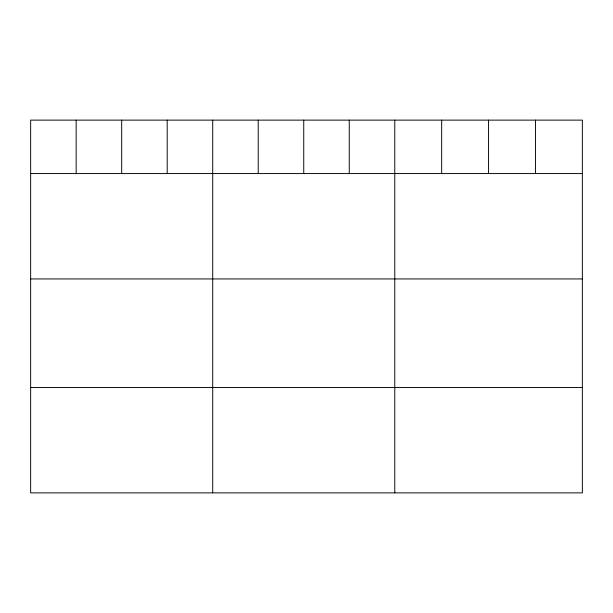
<?xml version="1.0" encoding="UTF-8"?>
<svg xmlns="http://www.w3.org/2000/svg" width="613" height="613" viewBox="0 0 613 613"><rect width="100%" height="100%" fill="white"/><g stroke="black" fill="none" stroke-linecap="round" stroke-linejoin="round"><path stroke-width="0.92" d="M582.35 173.571L582.35 492.875L30.65 492.875L30.65 120.125L582.35 120.125L582.35 173.571L30.65 173.571M30.65 278.938L582.35 278.938M30.65 387.508L582.35 387.508M535.455 120.125L535.455 173.571M488.561 120.125L488.561 173.571M441.666 120.125L441.666 173.571M394.772 120.125L394.772 492.875M349.257 120.125L349.257 173.571M303.741 120.125L303.741 173.571M258.226 120.125L258.226 173.571M212.711 120.125L212.711 492.875M167.196 120.125L167.196 173.571M121.681 120.125L121.681 173.571M76.165 120.125L76.165 173.571"/></g></svg>
